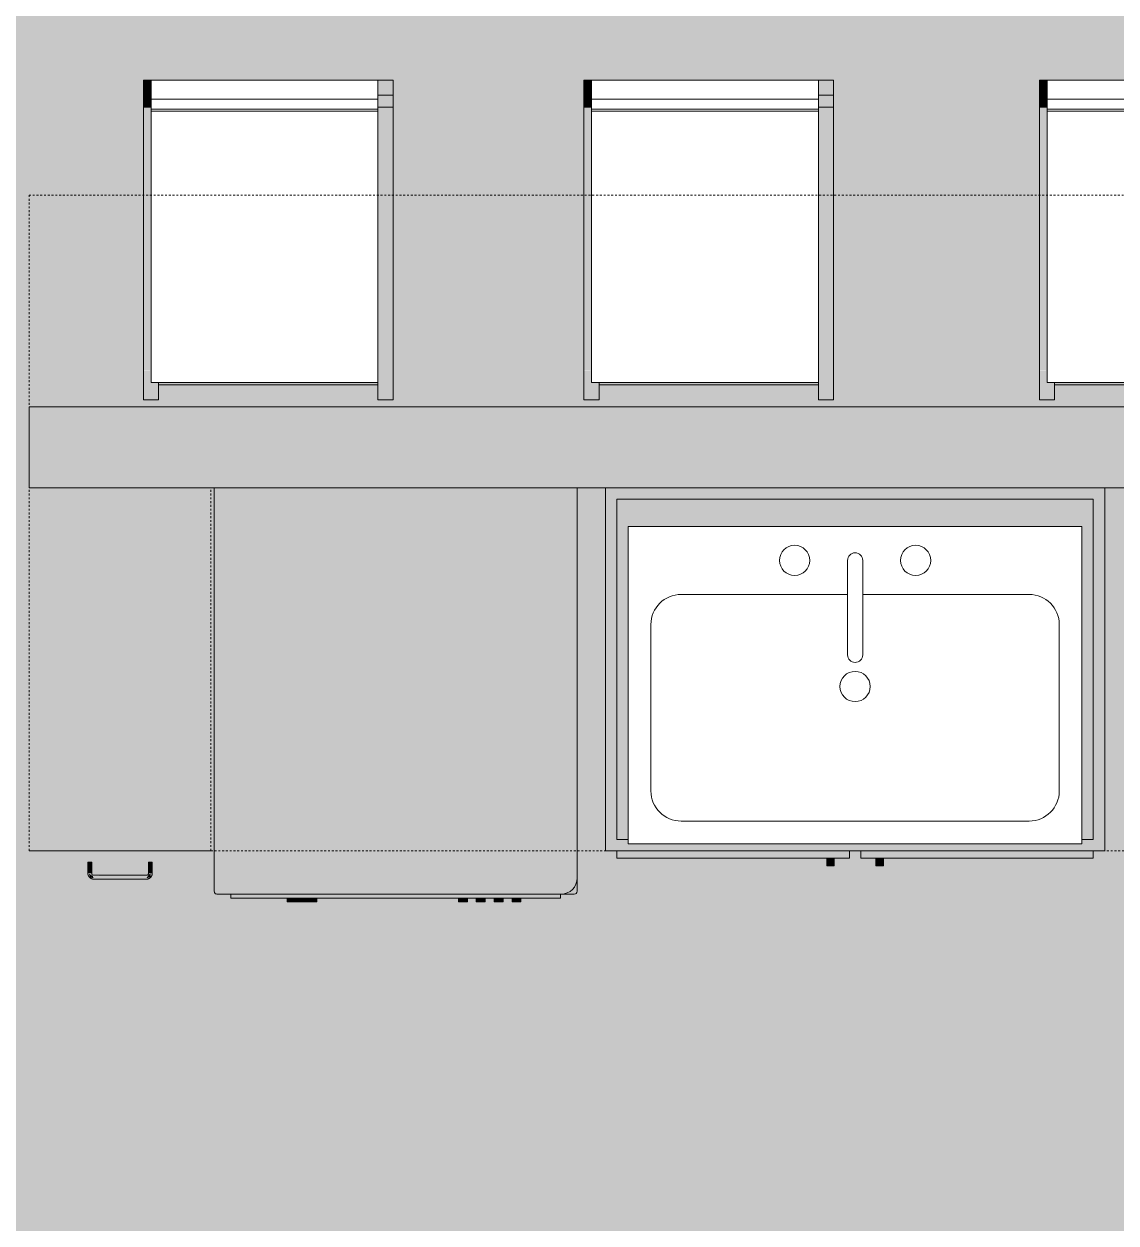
# Model space of a CAD drawing. Header units: inches. Extents: x -4218 to -1814, y 9706 to 12426.
# Drawn here: x -3028.3 to -2956.1, y 10527.8 to 10607.1 of the extents above; entities that cross this region are included whole.
import ezdxf

# ---------------------------------------------------------------- set-up
doc = ezdxf.new("R2010")
doc.units = ezdxf.units.IN
doc.header["$MEASUREMENT"] = 0
doc.linetypes.add('Dash', pattern=[0.25, 0.125, -0.125])
for name, color, linetype, lineweight in [('0-1', 7, 'Continuous', 5), ('0-2', 10, 'Continuous', 13), ('A-AREA-PATT-4', 41, 'Continuous', 9), ('A-WALL-1', 8, 'Continuous', 5), ('A-WALL-3', 10, 'Continuous', 13), ('I-FURN-1', 7, 'Continuous', 9), ('I-FURN-2', 9, 'Continuous', 9), ('P-SANR-FIXT-2', 7, 'Continuous', 9), ('Q-CASE', 31, 'Continuous', 9), ('Q-CASE-1', 9, 'Continuous', 9), ('Q-CASE-3', 7, 'Continuous', 9), ('Q-CASE-HDLN-1', 7, 'Dash', 9), ('Q-CASE-HDLN-2', 31, 'Continuous', 9), ('Q-SPCQ-1', 7, 'Continuous', 9), ('Q-SPCQ-2', 55, 'Continuous', 9)]:
    doc.layers.add(name, color=color, linetype=linetype, lineweight=lineweight)

# ---------------------------------------------------------------- blocks, each defined once
blk = doc.blocks.new('OD_CW_Countertop - OD_CW_Countertop-2487585-FLOOR PLAN - 2ND FLOOR')
at = {"layer": 'Q-CASE-HDLN-1'}
for p, q in [((109.338, 24), (0.738, 24)), ((0.738, 24), (0.738, -19.375)), ((0.738, -19.375), (97.088, -19.375))]:
    blk.add_line(p, q, dxfattribs=at)
blk = doc.blocks.new('Sink Kitchen-Single - 30_ x 21_-366345-FLOOR PLAN - 2ND FLOOR')
at = {"layer": 'P-SANR-FIXT-2'}
for p, q in [((15.618, 10.592), (-14.382, 10.592)), ((-14.382, 10.592), (-14.382, -10.408)), ((15.618, -10.408), (15.618, 10.592)), ((0.118, 8.342), (0.118, 2.092)), ((1.118, 8.342), (1.118, 2.092)), ((0.118, 6.092), (-10.882, 6.092)), ((12.118, 6.092), (1.118, 6.092)), ((-12.882, 4.092), (-12.882, -6.908)), ((14.118, -6.908), (14.118, 4.092)), ((-10.882, -8.908), (12.118, -8.908)), ((-14.382, -10.408), (15.618, -10.408))]:
    blk.add_line(p, q, dxfattribs=at)
for centre, radius, start, end in [((-3.382, 8.342), 1, 360, 180), ((0.618, 8.342), 0.5, 360, 180), ((4.618, 8.342), 1, 360, 180), ((-3.382, 8.342), 1, 180, 0), ((4.618, 8.342), 1, 180, 360), ((-10.882, 4.092), 2, 90, 180), ((12.118, 4.092), 2, 360, 90), ((0.618, 2.092), 0.5, 180, 0), ((0.618, 0), 1, 360, 180), ((0.618, 0), 1, 180, 0), ((-10.882, -6.908), 2, 180, 270), ((12.118, -6.908), 2, 270, 0)]:
    blk.add_arc(centre, radius, start, end, dxfattribs=at)
blk = doc.blocks.new('Dishwasher_15404 - 34_ counter-547918-FLOOR PLAN - 2ND FLOOR')
at = {"layer": 'Q-SPCQ-2'}
for points in [[(26.678, 0), (26.875, 0.197), (26.838, 23.206), (26.678, 23.533), (26.561, 23.686), (26.299, 23.873), (26.081, 23.963), (25.803, 24), (0, 24), (0, 0), (23.201, 0)], [(26.875, 22.928), (26.875, 23.803), (26.817, 23.942), (26.588, 24), (26.081, 23.963), (26.339, 23.856), (26.561, 23.686), (26.731, 23.464), (26.838, 23.206)], [(27.125, 1.093), (27.125, 22.907), (26.875, 22.907), (26.875, 1.093)], [(27.375, 19.693), (27.375, 20.284), (27.125, 20.284), (27.125, 19.693)], [(27.375, 18.512), (27.375, 19.103), (27.125, 19.103), (27.125, 18.512)], [(27.375, 17.331), (27.375, 17.922), (27.125, 17.922), (27.125, 17.331)], [(27.375, 16.15), (27.375, 16.741), (27.125, 16.741), (27.125, 16.15)], [(27.375, 5.808), (27.375, 6.793), (27.125, 6.759), (27.125, 5.808)], [(27.375, 4.824), (27.375, 5.808), (27.125, 5.808), (27.125, 4.824)]]:
    blk.add_hatch(color=256, dxfattribs=at).paths.add_polyline_path(points, flags=0)
at = {"layer": 'Q-SPCQ-1'}
for p, q in [((25.803, 24), (0, 24)), ((26.678, 24), (25.803, 24)), ((26.875, 22.928), (26.875, 23.803)), ((26.875, 0.197), (26.875, 22.928)), ((26.875, 22.907), (27.125, 22.907)), ((27.125, 22.907), (27.125, 1.093)), ((27.375, 20.284), (27.125, 20.284)), ((27.375, 20.284), (27.375, 19.693)), ((27.125, 19.693), (27.375, 19.693)), ((27.375, 19.103), (27.125, 19.103)), ((27.375, 19.103), (27.375, 18.512)), ((27.125, 18.512), (27.375, 18.512)), ((27.375, 17.922), (27.125, 17.922)), ((27.375, 17.922), (27.375, 17.331)), ((27.125, 17.331), (27.375, 17.331)), ((27.375, 16.741), (27.125, 16.741)), ((27.375, 16.741), (27.375, 16.15)), ((27.125, 16.15), (27.375, 16.15)), ((27.375, 6.793), (27.125, 6.793)), ((27.375, 6.793), (27.375, 5.808)), ((27.375, 5.808), (27.375, 4.824)), ((27.125, 4.824), (27.375, 4.824)), ((26.875, 1.093), (27.125, 1.093)), ((0, 0), (26.678, 0))]:
    blk.add_line(p, q, dxfattribs=at)
for centre, radius, start, end in [((25.803, 22.928), 1.072, 360, 90), ((26.678, 23.803), 0.197, 0, 90), ((26.678, 0.197), 0.197, 270, 360), ((26.678, 0.197), 0.197, 270, 345)]:
    blk.add_arc(centre, radius, start, end, dxfattribs=at)
blk = doc.blocks.new('Bar_Stool_6722_1_ - Bar_Stool_6722_1_-1229311-FLOOR PLAN - 2ND FLOOR')
at = {"layer": 'I-FURN-2'}
for points in [[(1, 19.223), (1, 21.133), (0, 21.133), (0, 19.214), (1, 19.214)], [(16.5, 19.692), (16.5, 21.133), (15.5, 21.133), (15.5, 19.986), (16, 19.986), (16, 19.214), (16.5, 19.238), (16.5, 19.621)], [(15.5, 20.057), (15.5, 20.135), (1, 20.135), (1, 19.986), (15.5, 19.986)], [(0.5, 18.077), (0.5, 19.214), (0, 19.214), (0, 17.718), (0.5, 17.718)], [(1, 18.709), (1, 19.214), (0.5, 19.214), (0.5, 17.718), (1, 17.718), (1, 18.437)], [(16.5, 18.709), (16.5, 19.214), (16, 19.214), (16, 17.718), (16.5, 17.718), (16.5, 18.648)], [(1, 17.718), (0, 17.718), (0, 1.78), (1, 1.78), (1, 17.634)], [(16.5, 1.78), (16.5, 17.718), (16, 17.718), (16, 1.78)], [(1, 1.78), (0, 1.78), (0, 0.985), (1, 0.985), (1, 1.73)], [(16.5, 1.251), (16.5, 1.78), (16, 1.78), (16, 0.985), (16.5, 0.985), (16.5, 1.241)], [(1, 0.46), (1, 0.985), (0, 0.985), (0, 0), (1, 0), (1, 0.303)], [(16.5, 0.46), (16.5, 0.985), (16, 0.985), (16, 0), (16.5, 0), (16.5, 0.313)]]:
    blk.add_hatch(color=256, dxfattribs=at).paths.add_polyline_path(points, flags=0)
at = {"layer": 'I-FURN-1'}
for p, q in [((0, 19.214), (0, 21.133)), ((1, 21.133), (0, 21.133)), ((1, 21.133), (1, 20.135)), ((15.5, 20.135), (15.5, 21.133)), ((16.5, 21.133), (15.5, 21.133)), ((16.5, 21.133), (16.5, 19.214)), ((1, 20.135), (15.5, 20.135)), ((1, 20.135), (1, 20.057)), ((1, 20.057), (1, 19.986)), ((16, 19.999), (1, 19.999)), ((1, 19.886), (1, 19.986)), ((1, 17.634), (1, 19.886)), ((15.5, 20.057), (15.5, 20.135)), ((15.5, 19.983), (15.5, 20.057)), ((16, 19.986), (16, 19.886)), ((16, 19.886), (16, 17.634)), ((0, 17.718), (0, 19.214)), ((16.5, 19.214), (16.5, 17.718)), ((0, 1.78), (0, 17.718)), ((1, 2.034), (1, 17.634)), ((16, 17.634), (16, 2.034)), ((16.5, 17.718), (16.5, 1.78)), ((1, 1.78), (0, 1.78)), ((0, 1.78), (0, 0.985)), ((1, 1.906), (1, 2.034)), ((16, 2.034), (1, 2.034)), ((1, 1.241), (1, 1.906)), ((16, 1.906), (1, 1.906)), ((16, 2.034), (16, 1.906)), ((16, 1.906), (16, 1.241)), ((16.5, 1.78), (16, 1.78)), ((16.5, 0.985), (16.5, 1.78)), ((1, 0.985), (0, 0.985)), ((0, 0.985), (0, 0)), ((1, 0), (1, 1.241)), ((1, 1.241), (16, 1.241)), ((16, 1.241), (16, 0)), ((16.5, 0.985), (16, 0.985)), ((16.5, 0), (16.5, 0.985)), ((0, 0), (1, 0)), ((16, 0), (16.5, 0)), ((1, 0), (16, 0))]:
    blk.add_line(p, q, dxfattribs=at)
blk = doc.blocks.new('Vanity Cabinet-Double Door - 33_-2164608-FLOOR PLAN - 2ND FLOOR')
at = {"layer": 'Q-CASE-1'}
for points in [[(-15.762, -24), (-15.012, -23.25), (-15.012, -0.75), (-15.762, 0), (-15.762, -23.25)], [(16.407, -0.75), (16.488, -0.75), (17.238, 0), (-15.762, 0), (-15.012, -0.75), (-0.476, -0.75)], [(17.238, -24), (17.238, 0), (16.488, -0.75), (16.488, -23.25)], [(15.738, -23.25), (16.488, -23.25), (16.488, -0.75), (-15.012, -0.75), (-15.012, -23.25), (-14.262, -23.25), (-14.262, -2.541), (15.738, -2.541), (15.738, -5.553)], [(16.488, -24), (17.238, -24), (16.488, -23.25), (15.738, -23.25), (15.738, -23.541), (-14.262, -23.541), (-14.262, -23.25), (-15.012, -23.25), (-15.762, -24), (16.407, -24)], [(-15.012, -24.5), (0.363, -24.5), (0.363, -24), (-15.012, -24)], [(-1.137, -25), (-0.637, -25), (-0.637, -24.5), (-1.137, -24.5)], [(16.407, -24.5), (16.488, -24.5), (16.488, -24), (1.113, -24), (1.113, -24.5), (15.738, -24.5)], [(2.613, -25), (2.613, -24.5), (2.113, -24.5), (2.113, -25)]]:
    blk.add_hatch(color=256, dxfattribs=at).paths.add_polyline_path(points, flags=0)
at = {"layer": 'Q-CASE-3'}
for p, q in [((-15.762, -24), (-15.762, 0)), ((-15.762, 0), (-15.762, -24)), ((17.238, 0), (17.238, -24)), ((17.238, -24), (17.238, 0)), ((-15.012, -0.75), (-15.012, -23.25)), ((16.488, -0.75), (-15.012, -0.75)), ((16.488, -23.25), (16.488, -0.75)), ((-15.012, -23.25), (-14.262, -23.25)), ((15.738, -23.25), (16.488, -23.25)), ((17.238, -24), (-15.762, -24)), ((-15.762, -24), (17.238, -24)), ((-15.012, -24), (-15.012, -24.5)), ((0.363, -24.5), (-15.012, -24.5)), ((-1.137, -25), (-1.137, -24.5)), ((-0.637, -24.5), (-0.637, -25)), ((0.363, -24.5), (0.363, -24)), ((1.113, -24), (1.113, -24.5)), ((16.488, -24.5), (1.113, -24.5)), ((2.113, -25), (2.113, -24.5)), ((2.613, -24.5), (2.613, -25)), ((16.488, -24.5), (16.488, -24)), ((-0.637, -25), (-1.137, -25)), ((2.613, -25), (2.113, -25))]:
    blk.add_line(p, q, dxfattribs=at)
blk = doc.blocks.new('Drawer_Base_Cabinet_3_drawer_12205 - 12_-2354592-FLOOR PLAN - 2ND FLOOR')
at = {"layer": 'Q-CASE'}
for points in [[(-1.295, -25.5), (-1.142, -25.5), (-1.174, -24.75), (-1.383, -24.75), (-1.351, -25.5), (-1.325, -25.5)], [(2.738, -25.5), (2.858, -25.5), (2.826, -24.75), (2.617, -24.75), (2.649, -25.5), (2.705, -25.5)], [(-1.012, -25.812), (-1.047, -25.687), (-1.325, -25.5), (-1.262, -25.768), (-1.181, -25.782)], [(-1.012, -25.875), (2.488, -25.838), (2.488, -25.625), (-1.012, -25.662), (-1.012, -25.871)], [(2.488, -25.812), (2.756, -25.75), (2.77, -25.5), (2.675, -25.535), (2.488, -25.782)]]:
    blk.add_hatch(color=256, dxfattribs=at).paths.add_polyline_path(points, flags=0)
at = {"layer": 'Q-CASE-HDLN-1'}
for p, q in [((6.738, 0), (-5.262, 0)), ((-5.262, -24), (-5.262, 0)), ((6.738, -24), (6.738, 0)), ((6.738, -24), (-5.262, -24))]:
    blk.add_line(p, q, dxfattribs=at)
at = {"layer": 'Q-CASE-HDLN-2'}
for p, q in [((-1.387, -24.75), (-1.387, -25.5)), ((-1.387, -24.75), (-1.383, -24.75)), ((-1.383, -24.75), (-1.387, -24.75)), ((-1.387, -24.75), (-1.387, -25.5)), ((-1.387, -24.75), (-1.383, -24.75)), ((-1.383, -24.75), (-1.387, -24.75)), ((-1.387, -24.75), (-1.387, -25.5)), ((-1.387, -24.75), (-1.137, -24.75)), ((-1.383, -24.75), (-1.387, -24.75)), ((-1.142, -24.75), (-1.137, -24.75)), ((-1.137, -24.75), (-1.142, -24.75)), ((-1.142, -24.75), (-1.137, -24.75)), ((-1.137, -24.75), (-1.142, -24.75)), ((-1.137, -24.75), (-1.142, -24.75)), ((-1.137, -25.5), (-1.137, -24.75)), ((-1.137, -25.5), (-1.137, -24.75)), ((-1.137, -25.5), (-1.137, -24.75)), ((2.613, -24.75), (2.613, -25.5)), ((2.617, -24.75), (2.613, -24.75)), ((2.613, -24.75), (2.617, -24.75)), ((2.613, -24.75), (2.613, -25.5)), ((2.617, -24.75), (2.613, -24.75)), ((2.613, -24.75), (2.617, -24.75)), ((2.613, -24.75), (2.613, -25.5)), ((2.617, -24.75), (2.613, -24.75)), ((2.613, -24.75), (2.863, -24.75)), ((2.863, -24.75), (2.858, -24.75)), ((2.858, -24.75), (2.863, -24.75)), ((2.863, -24.75), (2.858, -24.75)), ((2.858, -24.75), (2.863, -24.75)), ((2.863, -24.75), (2.858, -24.75)), ((2.863, -25.5), (2.863, -24.75)), ((2.863, -25.5), (2.863, -24.75)), ((2.863, -25.5), (2.863, -24.75)), ((2.488, -25.625), (-1.012, -25.625)), ((-1.012, -25.875), (2.488, -25.875))]:
    blk.add_line(p, q, dxfattribs=at)
at = {"layer": 'Q-CASE-HDLN-2', "flags": 128}
for points in [[(-1.387, -25.5), (-1.387, -25.515), (-1.386, -25.53), (-1.385, -25.545), (-1.383, -25.56), (-1.38, -25.575), (-1.377, -25.589), (-1.373, -25.604), (-1.368, -25.618), (-1.363, -25.632), (-1.358, -25.646), (-1.352, -25.66), (-1.345, -25.673), (-1.338, -25.686), (-1.33, -25.699), (-1.322, -25.712), (-1.313, -25.724), (-1.304, -25.736), (-1.294, -25.747), (-1.284, -25.758)], [(-1.387, -25.5), (-1.387, -25.515), (-1.386, -25.53), (-1.385, -25.545), (-1.383, -25.56), (-1.38, -25.575), (-1.377, -25.589), (-1.373, -25.604), (-1.368, -25.618), (-1.363, -25.632), (-1.358, -25.646), (-1.352, -25.66), (-1.345, -25.673), (-1.338, -25.686), (-1.33, -25.699), (-1.322, -25.712), (-1.313, -25.724), (-1.304, -25.736), (-1.294, -25.747), (-1.284, -25.758)], [(-1.387, -25.5), (-1.387, -25.515), (-1.386, -25.53), (-1.385, -25.545), (-1.383, -25.56), (-1.38, -25.575), (-1.377, -25.589), (-1.373, -25.604), (-1.368, -25.618), (-1.363, -25.632), (-1.358, -25.646), (-1.352, -25.66), (-1.345, -25.673), (-1.338, -25.686), (-1.33, -25.699), (-1.322, -25.712), (-1.313, -25.724), (-1.304, -25.736), (-1.294, -25.747), (-1.284, -25.758), (-1.274, -25.769), (-1.263, -25.779), (-1.251, -25.789), (-1.239, -25.798), (-1.227, -25.807), (-1.215, -25.816), (-1.202, -25.823), (-1.189, -25.831), (-1.176, -25.838), (-1.162, -25.844), (-1.148, -25.85), (-1.134, -25.855), (-1.12, -25.859), (-1.105, -25.863), (-1.091, -25.867), (-1.076, -25.87), (-1.061, -25.872), (-1.046, -25.873), (-1.031, -25.875), (-1.016, -25.875), (-1.012, -25.875)], [(-1.263, -25.779), (-1.251, -25.789), (-1.239, -25.798), (-1.227, -25.807), (-1.215, -25.816), (-1.202, -25.823), (-1.189, -25.831), (-1.176, -25.838), (-1.162, -25.844), (-1.148, -25.85), (-1.134, -25.855), (-1.12, -25.859), (-1.105, -25.863), (-1.091, -25.867), (-1.076, -25.87), (-1.061, -25.872), (-1.046, -25.873), (-1.031, -25.875), (-1.016, -25.875), (-1.012, -25.875)], [(-1.263, -25.779), (-1.251, -25.789), (-1.239, -25.798), (-1.227, -25.807), (-1.215, -25.816), (-1.202, -25.823), (-1.189, -25.831), (-1.176, -25.838), (-1.162, -25.844), (-1.148, -25.85), (-1.134, -25.855), (-1.12, -25.859), (-1.105, -25.863), (-1.091, -25.867), (-1.076, -25.87), (-1.061, -25.872), (-1.046, -25.873), (-1.031, -25.875), (-1.016, -25.875), (-1.012, -25.875)], [(-1.012, -25.625), (-1.017, -25.625), (-1.022, -25.625), (-1.027, -25.624), (-1.032, -25.623), (-1.037, -25.623), (-1.042, -25.621), (-1.047, -25.62), (-1.052, -25.619), (-1.056, -25.617), (-1.061, -25.615), (-1.066, -25.613), (-1.07, -25.611), (-1.074, -25.608), (-1.079, -25.606), (-1.083, -25.603), (-1.087, -25.6), (-1.091, -25.597), (-1.095, -25.594), (-1.098, -25.591), (-1.102, -25.587), (-1.105, -25.583), (-1.109, -25.58), (-1.112, -25.576), (-1.115, -25.572), (-1.117, -25.568), (-1.12, -25.563), (-1.123, -25.559), (-1.125, -25.554), (-1.127, -25.55), (-1.129, -25.545), (-1.131, -25.541), (-1.132, -25.536), (-1.133, -25.531), (-1.135, -25.526), (-1.135, -25.521), (-1.136, -25.516), (-1.137, -25.511), (-1.137, -25.506), (-1.137, -25.501), (-1.137, -25.5)], [(-1.012, -25.625), (-1.017, -25.625), (-1.022, -25.625), (-1.027, -25.624), (-1.032, -25.623), (-1.037, -25.623), (-1.042, -25.621), (-1.047, -25.62), (-1.052, -25.619), (-1.056, -25.617), (-1.061, -25.615), (-1.066, -25.613), (-1.07, -25.611), (-1.074, -25.608), (-1.079, -25.606), (-1.083, -25.603), (-1.087, -25.6), (-1.091, -25.597), (-1.095, -25.594), (-1.098, -25.591), (-1.102, -25.587), (-1.105, -25.583), (-1.109, -25.58), (-1.112, -25.576), (-1.115, -25.572), (-1.117, -25.568), (-1.12, -25.563), (-1.123, -25.559), (-1.125, -25.554), (-1.127, -25.55), (-1.129, -25.545), (-1.131, -25.541), (-1.132, -25.536), (-1.133, -25.531), (-1.135, -25.526), (-1.135, -25.521), (-1.136, -25.516), (-1.137, -25.511), (-1.137, -25.506), (-1.137, -25.501), (-1.137, -25.5)], [(-1.012, -25.625), (-1.017, -25.625), (-1.022, -25.625), (-1.027, -25.624), (-1.032, -25.623), (-1.037, -25.623), (-1.042, -25.621), (-1.047, -25.62), (-1.052, -25.619), (-1.056, -25.617), (-1.061, -25.615), (-1.066, -25.613), (-1.07, -25.611), (-1.074, -25.608), (-1.079, -25.606), (-1.083, -25.603), (-1.087, -25.6), (-1.091, -25.597), (-1.095, -25.594), (-1.098, -25.591), (-1.102, -25.587), (-1.105, -25.583), (-1.109, -25.58), (-1.112, -25.576), (-1.115, -25.572), (-1.117, -25.568), (-1.12, -25.563), (-1.123, -25.559), (-1.125, -25.554), (-1.127, -25.55), (-1.129, -25.545), (-1.131, -25.541), (-1.132, -25.536), (-1.133, -25.531), (-1.135, -25.526), (-1.135, -25.521), (-1.136, -25.516), (-1.137, -25.511), (-1.137, -25.506), (-1.137, -25.501), (-1.137, -25.5)], [(2.488, -25.875), (2.503, -25.875), (2.518, -25.874), (2.533, -25.872), (2.547, -25.87), (2.562, -25.868), (2.577, -25.864), (2.591, -25.86), (2.606, -25.856), (2.62, -25.851), (2.634, -25.845), (2.647, -25.839), (2.661, -25.833), (2.674, -25.825), (2.687, -25.818), (2.699, -25.81), (2.712, -25.801), (2.724, -25.792), (2.735, -25.782), (2.746, -25.772), (2.757, -25.761), (2.767, -25.75), (2.777, -25.739), (2.786, -25.727), (2.795, -25.715), (2.803, -25.703), (2.811, -25.69), (2.818, -25.677), (2.825, -25.663), (2.832, -25.65), (2.837, -25.636), (2.842, -25.622), (2.847, -25.608), (2.851, -25.593), (2.854, -25.578), (2.857, -25.564), (2.86, -25.549), (2.861, -25.534), (2.862, -25.519), (2.863, -25.504), (2.863, -25.5)], [(2.613, -25.5), (2.613, -25.505), (2.612, -25.51), (2.612, -25.515), (2.611, -25.52), (2.61, -25.525), (2.609, -25.53), (2.608, -25.535), (2.606, -25.539), (2.605, -25.544), (2.603, -25.549), (2.601, -25.553), (2.599, -25.558), (2.596, -25.562), (2.594, -25.566), (2.591, -25.571), (2.588, -25.575), (2.585, -25.579), (2.582, -25.582), (2.578, -25.586), (2.575, -25.59), (2.571, -25.593), (2.567, -25.596), (2.563, -25.599), (2.559, -25.602), (2.555, -25.605), (2.551, -25.608), (2.547, -25.61), (2.542, -25.613), (2.538, -25.615), (2.533, -25.617), (2.528, -25.618), (2.524, -25.62), (2.519, -25.621), (2.514, -25.622), (2.509, -25.623), (2.504, -25.624), (2.499, -25.624), (2.494, -25.625), (2.489, -25.625), (2.488, -25.625)], [(2.488, -25.875), (2.503, -25.875), (2.518, -25.874), (2.533, -25.872), (2.547, -25.87), (2.562, -25.868), (2.577, -25.864), (2.591, -25.86), (2.606, -25.856), (2.62, -25.851), (2.634, -25.845), (2.647, -25.839), (2.661, -25.833), (2.674, -25.825), (2.687, -25.818), (2.699, -25.81), (2.712, -25.801), (2.724, -25.792), (2.735, -25.782), (2.746, -25.772)], [(2.488, -25.875), (2.503, -25.875), (2.518, -25.874), (2.533, -25.872), (2.547, -25.87), (2.562, -25.868), (2.577, -25.864), (2.591, -25.86), (2.606, -25.856), (2.62, -25.851), (2.634, -25.845), (2.647, -25.839), (2.661, -25.833), (2.674, -25.825), (2.687, -25.818), (2.699, -25.81), (2.712, -25.801), (2.724, -25.792), (2.735, -25.782), (2.746, -25.772)], [(2.613, -25.5), (2.613, -25.505), (2.612, -25.51), (2.612, -25.515), (2.611, -25.52), (2.61, -25.525), (2.609, -25.53), (2.608, -25.535), (2.606, -25.539), (2.605, -25.544), (2.603, -25.549), (2.601, -25.553), (2.599, -25.558), (2.596, -25.562), (2.594, -25.566), (2.591, -25.571), (2.588, -25.575), (2.585, -25.579), (2.582, -25.582), (2.578, -25.586), (2.575, -25.59), (2.571, -25.593), (2.567, -25.596), (2.563, -25.599), (2.559, -25.602), (2.555, -25.605), (2.551, -25.608), (2.547, -25.61), (2.542, -25.613), (2.538, -25.615), (2.533, -25.617), (2.528, -25.618), (2.524, -25.62), (2.519, -25.621), (2.514, -25.622), (2.509, -25.623), (2.504, -25.624), (2.499, -25.624), (2.494, -25.625), (2.489, -25.625)], [(2.613, -25.5), (2.613, -25.505), (2.612, -25.51), (2.612, -25.515), (2.611, -25.52), (2.61, -25.525), (2.609, -25.53), (2.608, -25.535), (2.606, -25.539), (2.605, -25.544), (2.603, -25.549), (2.601, -25.553), (2.599, -25.558), (2.596, -25.562), (2.594, -25.566), (2.591, -25.571), (2.588, -25.575), (2.585, -25.579), (2.582, -25.582), (2.578, -25.586), (2.575, -25.59), (2.571, -25.593), (2.567, -25.596), (2.563, -25.599), (2.559, -25.602), (2.555, -25.605), (2.551, -25.608), (2.547, -25.61), (2.542, -25.613), (2.538, -25.615), (2.533, -25.617), (2.528, -25.618), (2.524, -25.62), (2.519, -25.621), (2.514, -25.622), (2.509, -25.623), (2.504, -25.624), (2.499, -25.624), (2.494, -25.625), (2.489, -25.625)], [(2.767, -25.75), (2.777, -25.739), (2.786, -25.727), (2.795, -25.715), (2.803, -25.703), (2.811, -25.69), (2.818, -25.677), (2.825, -25.663), (2.832, -25.65), (2.837, -25.636), (2.842, -25.622), (2.847, -25.608), (2.851, -25.593), (2.854, -25.578), (2.857, -25.564), (2.86, -25.549), (2.861, -25.534), (2.862, -25.519), (2.863, -25.504), (2.863, -25.5)], [(2.767, -25.75), (2.777, -25.739), (2.786, -25.727), (2.795, -25.715), (2.803, -25.703), (2.811, -25.69), (2.818, -25.677), (2.825, -25.663), (2.832, -25.65), (2.837, -25.636), (2.842, -25.622), (2.847, -25.608), (2.851, -25.593), (2.854, -25.578), (2.857, -25.564), (2.86, -25.549), (2.861, -25.534), (2.862, -25.519), (2.863, -25.504), (2.863, -25.5)]]:
    blk.add_lwpolyline(points, dxfattribs=at)
blk = doc.blocks.new('CTR - 1st Phase - Unit Layouts_rvt-1-FLOOR PLAN - 2ND FLOOR')
at = {"layer": 'A-WALL-1'}
h = blk.add_hatch(color=256, dxfattribs=at)
h.paths.add_polyline_path([(-2957.654, 10576.414), (-2931.574, 10576.414), (-2931.574, 10581.789), (-3027.924, 10581.789), (-3027.924, 10576.414), (-2974.538, 10576.414)], flags=0)
h.paths.add_polyline_path([(-2933.823, 10576.789), (-2933.823, 10577.278), (-2932.324, 10577.278), (-2932.324, 10576.789), (-2933.324, 10576.789)], flags=0)
at = {"layer": 'A-WALL-3'}
for p, q in [((-3027.924, 10581.789), (-2931.574, 10581.789)), ((-3027.924, 10581.789), (-3027.924, 10576.414)), ((-2931.574, 10576.414), (-3027.924, 10576.414))]:
    blk.add_line(p, q, dxfattribs=at)
at = {"layer": '0-2'}
for name, p, rotation in [('Bar_Stool_6722_1_ - Bar_Stool_6722_1_-1229311-FLOOR PLAN - 2ND FLOOR', (-3003.875, 10603.379), 180), ('Bar_Stool_6722_1_ - Bar_Stool_6722_1_-1229311-FLOOR PLAN - 2ND FLOOR', (-2974.754, 10603.379), 180), ('Bar_Stool_6722_1_ - Bar_Stool_6722_1_-1229311-FLOOR PLAN - 2ND FLOOR', (-2944.633, 10603.379), 180), ('Dishwasher_15404 - 34_ counter-547918-FLOOR PLAN - 2ND FLOOR', (-3015.699, 10576.414), 269.9999999999772)]:
    blk.add_blockref(name, p, dxfattribs=dict(at, rotation=rotation))
for name, p in [('OD_CW_Countertop - OD_CW_Countertop-2487585-FLOOR PLAN - 2ND FLOOR', (-3028.661, 10571.789)), ('Drawer_Base_Cabinet_3_drawer_12205 - 12_-2354592-FLOOR PLAN - 2ND FLOOR', (-3022.661, 10576.414)), ('Vanity Cabinet-Double Door - 33_-2164608-FLOOR PLAN - 2ND FLOOR', (-2974.061, 10576.414)), ('Sink Kitchen-Single - 30_ x 21_-366345-FLOOR PLAN - 2ND FLOOR', (-2973.941, 10563.281))]:
    blk.add_blockref(name, p, dxfattribs=at)

msp = doc.modelspace()

# ---------------------------------------------------------------- hatches: boundary and pattern name
at = {"layer": 'A-AREA-PATT-4'}
h = msp.add_hatch(color=256, dxfattribs=at)
h.paths.add_polyline_path([(-3029.42374, 10476.7894), (-3031.17374, 10476.7894), (-3031.17374, 10512.7894), (-3029.42374, 10512.7894), (-3029.42374, 10477.76979)], flags=0)
h.paths.add_polyline_path([(-2991.42128, 10458.7894), (-2963.07374, 10458.7894), (-2963.07374, 10471.0394), (-2949.57374, 10471.0394), (-2949.57374, 10458.7894), (-2947.57374, 10458.7894), (-2947.57374, 10471.0394), (-2934.07374, 10471.0394), (-2934.07374, 10458.7894), (-2919.32374, 10458.7894), (-2919.32374, 10473.5394), (-2931.57374, 10473.5394), (-2931.57374, 10484.0394), (-2919.32374, 10484.0394), (-2919.32374, 10485.5394), (-2931.57374, 10485.5394), (-2931.57374, 10496.0394), (-2919.32374, 10496.0394), (-2919.32374, 10496.90751), (-2919.69874, 10496.90751), (-2919.69874, 10496.7894), (-2943.69874, 10496.7894), (-2943.69874, 10526.7894), (-2919.32374, 10526.7894), (-2919.32374, 10527.5394), (-2931.57374, 10527.5394), (-2931.57374, 10529.7894), (-2943.32374, 10529.7894), (-2943.32374, 10529.2894), (-2943.86681, 10529.2894), (-2943.91606, 10529.50578), (-2943.98911, 10529.67162), (-2944.02672, 10529.95391), (-2944.07374, 10530.0394), (-2944.07374, 10537.91866), (-2944.82374, 10537.95101), (-2944.82374, 10537.9769), (-2945.09161, 10538.0394), (-2945.16213, 10538.2894), (-2945.19874, 10538.2894), (-2945.16213, 10541.7894), (-2945.13624, 10541.7894), (-2945.04374, 10542.06262), (-2944.82374, 10542.12778), (-2944.82374, 10542.16014), (-2944.07374, 10542.16014), (-2944.07374, 10550.1644), (-2943.9999, 10550.34367), (-2943.96243, 10550.61943), (-2943.87928, 10550.80344), (-2943.86681, 10550.9144), (-2943.32374, 10550.9144), (-2943.32374, 10550.2894), (-2931.57374, 10550.2894), (-2931.57374, 10562.0394), (-2919.32374, 10562.0394), (-2919.32374, 10563.5394), (-2931.57374, 10563.5394), (-2931.57374, 10574.0394), (-2919.32374, 10574.0394), (-2919.32374, 10575.5394), (-2931.57374, 10575.5394), (-2931.57374, 10576.4144), (-2956.82374, 10576.4144), (-2956.82374, 10552.4144), (-2957.57374, 10552.4144), (-2957.57374, 10551.9144), (-2971.44874, 10551.9144), (-2971.44874, 10551.4144), (-2971.94874, 10551.4144), (-2971.94874, 10551.9144), (-2972.94874, 10551.9144), (-2972.94874, 10552.4144), (-2973.69874, 10552.4144), (-2973.69874, 10551.9144), (-2974.69874, 10551.9144), (-2974.69874, 10551.4144), (-2975.19874, 10551.4144), (-2975.19874, 10551.9144), (-2989.07374, 10551.9144), (-2989.07374, 10552.4144), (-2989.82374, 10552.4144), (-2989.82374, 10576.4144), (-2991.69874, 10576.4144), (-2991.72079, 10549.683), (-2991.75639, 10549.59705), (-2991.89559, 10549.5394), (-2992.79167, 10549.51831), (-2992.79167, 10549.2894), (-2995.41484, 10549.2894), (-2995.41484, 10549.0394), (-2996.00539, 10549.0394), (-2996.00539, 10549.2894), (-2996.59595, 10549.2894), (-2996.59595, 10549.0394), (-2997.1865, 10549.0394), (-2997.1865, 10549.2894), (-2997.77705, 10549.2894), (-2997.77705, 10549.0394), (-2998.3676, 10549.0394), (-2998.3676, 10549.2894), (-2998.95815, 10549.2894), (-2998.95815, 10549.0394), (-2999.5487, 10549.0394), (-2999.5487, 10549.2894), (-3008.90619, 10549.2894), (-3008.93973, 10549.0394), (-3010.87469, 10549.0394), (-3010.87469, 10549.2894), (-3014.60579, 10549.2894), (-3014.60579, 10549.5394), (-3015.55283, 10549.5461), (-3015.69874, 10549.73625), (-3015.69874, 10576.4144), (-3027.92374, 10576.4144), (-3027.92374, 10581.7894), (-2931.57374, 10581.7894), (-2931.57374, 10586.0394), (-2919.32374, 10586.0394), (-2919.32374, 10698.50269), (-2935.44874, 10698.50269), (-2935.44874, 10716.50269), (-2931.44874, 10716.50269), (-2931.44874, 10752.50269), (-2935.44874, 10752.50269), (-2935.44874, 10770.50269), (-2919.32374, 10770.50269), (-2919.32374, 10842.5144), (-3069.92374, 10842.5144), (-3069.92374, 10656.3394), (-3074.67374, 10656.3394), (-3074.67374, 10842.5144), (-3094.22754, 10842.5144), (-3094.22754, 10814.9894), (-3092.92374, 10814.9894), (-3092.92374, 10810.2394), (-3100.36124, 10810.2394), (-3100.36124, 10814.9894), (-3098.97754, 10814.9894), (-3098.97754, 10842.5144), (-3103.98624, 10842.5144), (-3103.98624, 10820.2019), (-3131.86124, 10820.2019), (-3131.86124, 10842.5144), (-3132.37374, 10842.5144), (-3132.37374, 10814.9894), (-3130.36124, 10814.9894), (-3130.36124, 10810.2394), (-3137.12374, 10810.2394), (-3137.12374, 10842.5144), (-3201.32374, 10842.5144), (-3201.32374, 10588.5894), (-3173.57374, 10588.5894), (-3173.57374, 10583.8394), (-3201.32374, 10583.8394), (-3201.32374, 10526.23671), (-3193.59752, 10526.23671), (-3192.6331, 10526.10974), (-3191.7344, 10525.73749), (-3190.96268, 10525.14532), (-3190.37051, 10524.3736), (-3189.99826, 10523.47491), (-3189.87129, 10522.43418), (-3189.87129, 10521.12215), (-3186.84752, 10521.46987), (-3185.84752, 10522.66162), (-3184.84752, 10523.22839), (-3183.84752, 10523.49633), (-3182.84371, 10523.67333), (-3181.84752, 10523.76049), (-3179.85513, 10523.58618), (-3177.84752, 10523.04824), (-3175.84752, 10522.3203), (-3173.84752, 10521.38768), (-3171.84752, 10520.00025), (-3170.84752, 10519.00025), (-3170.34752, 10518.13423), (-3169.84752, 10516.76049), (-3169.84752, 10515.76049), (-3170.34752, 10514.38675), (-3170.84752, 10513.52072), (-3171.84752, 10512.52072), (-3173.84752, 10511.13329), (-3175.84752, 10510.20068), (-3178.18785, 10509.38155), (-3179.85513, 10508.9348), (-3181.84752, 10508.76049), (-3183.33799, 10508.9348), (-3183.84752, 10509.02464), (-3184.84752, 10509.29259), (-3185.84752, 10509.85935), (-3186.84752, 10511.05111), (-3189.87129, 10511.39883), (-3189.87129, 10510.01049), (-3189.99826, 10509.04607), (-3190.37051, 10508.14738), (-3190.96268, 10507.37565), (-3191.7344, 10506.78349), (-3192.6331, 10506.41123), (-3193.59752, 10506.28427), (-3201.32374, 10506.28427), (-3201.32374, 10458.7894), (-3178.81285, 10458.7894), (-3178.81285, 10494.7894), (-3174.06285, 10494.7894), (-3174.06285, 10458.7894), (-3138.06285, 10458.7894), (-3138.06285, 10512.4394), (-3133.31285, 10512.4394), (-3133.31285, 10499.5394), (-3123.54329, 10499.5394), (-3123.54329, 10494.7894), (-3133.31285, 10494.7894), (-3133.31285, 10458.7894), (-3092.12374, 10458.7894), (-3092.12374, 10476.7894), (-3082.52374, 10476.7894), (-3082.52374, 10494.7894), (-3087.54329, 10494.7894), (-3087.54329, 10499.5394), (-3077.77374, 10499.5394), (-3077.77374, 10476.7894), (-3065.42374, 10476.7894), (-3065.42374, 10474.8519), (-3064.79874, 10474.8519), (-3064.79874, 10472.7894), (-3030.04874, 10472.7894), (-3030.04874, 10474.8519), (-3029.42374, 10474.8519), (-3029.42374, 10476.7894), (-3018.14874, 10476.7894), (-3018.14874, 10458.7894), (-3004.57374, 10458.7894)], flags=0)
h.paths.add_polyline_path([(-3093.04329, 10459.83746), (-3118.04329, 10459.83746), (-3118.04329, 10485.83746), (-3093.04329, 10485.83746), (-3093.04329, 10466.33746)], flags=0)
h.paths.add_polyline_path([(-2991.42128, 10460.7894), (-3004.57374, 10460.7894), (-3004.57374, 10490.7894), (-2968.82374, 10490.7894), (-2968.82374, 10460.7894)], flags=0)
h.paths.add_polyline_path([(-2951.31218, 10471.7894), (-2951.31218, 10473.28865), (-2950.82374, 10473.28865), (-2950.82374, 10471.7894)], flags=0)
h.paths.add_polyline_path([(-2946.32374, 10471.7894), (-2946.32374, 10473.28865), (-2945.83529, 10473.28865), (-2945.83529, 10471.7894)], flags=0)
h.paths.add_polyline_path([(-2933.32419, 10482.30095), (-2933.82299, 10482.30095), (-2933.82299, 10482.7894), (-2932.32374, 10482.7894), (-2932.32374, 10482.30095)], flags=0)
h.paths.add_polyline_path([(-2947.69448, 10483.5394), (-2947.66213, 10484.2894), (-2947.63624, 10484.32403), (-2947.82374, 10484.4769), (-2947.82374, 10484.4144), (-2951.32374, 10484.45101), (-2951.35837, 10484.4769), (-2951.51124, 10484.2894), (-2951.453, 10484.2894), (-2951.48535, 10483.5394), (-2951.69448, 10483.5394), (-2951.66213, 10484.2894), (-2951.63624, 10484.2894), (-2951.5889, 10484.55456), (-2951.32374, 10484.62778), (-2951.32374, 10484.6644), (-2947.82374, 10484.62778), (-2947.82374, 10484.6019), (-2947.55586, 10484.5394), (-2947.48535, 10484.2894), (-2947.453, 10484.2894), (-2947.48535, 10483.5394), (-2947.68199, 10483.5394)], flags=0)
h.paths.add_polyline_path([(-2932.32374, 10486.7894), (-2933.82299, 10486.7894), (-2933.82299, 10487.27784), (-2932.32374, 10487.27784)], flags=0)
h.paths.add_polyline_path([(-3198.62374, 10490.0394), (-3198.62374, 10494.7894), (-3196.81285, 10494.7894), (-3196.81285, 10490.0394)], flags=0)
h.paths.add_polyline_path([(-3170.81285, 10496.48732), (-3175.81285, 10496.48732), (-3175.84752, 10496.73732), (-3199.81285, 10496.75862), (-3199.81285, 10497.98732), (-3175.81285, 10497.98732), (-3175.81285, 10498.23732), (-3174.57887, 10498.23732), (-3174.57887, 10498.4144), (-3173.07887, 10498.4144), (-3173.07887, 10498.23732), (-3157.81285, 10498.23732), (-3157.81285, 10497.98732), (-3154.81285, 10497.96602), (-3154.81285, 10496.73732), (-3157.81285, 10496.73732), (-3157.81285, 10496.48732), (-3169.19872, 10496.48732)], flags=0)
h.paths.add_polyline_path([(-3156.31285, 10498.0888), (-3156.31285, 10498.4144), (-3154.81285, 10498.4144), (-3154.81285, 10498.0888)], flags=0)
h.paths.add_polyline_path([(-2944.82374, 10538.07175), (-2944.82374, 10538.16014), (-2944.07374, 10538.18607), (-2944.07374, 10541.91866), (-2944.82374, 10541.95101), (-2944.853, 10542.00578), (-2944.98535, 10541.7894), (-2944.94874, 10541.7894), (-2944.99131, 10538.2894), (-2945.04112, 10538.261), (-2944.85704, 10538.10075)], flags=0)
h.paths.add_polyline_path([(-2919.32374, 10544.0394), (-2919.32374, 10545.5394), (-2921.32374, 10545.5394), (-2921.32374, 10544.0394), (-2919.69874, 10544.0394)], flags=0)
h.paths.add_polyline_path([(-3138.06285, 10544.4394), (-3138.06285, 10583.8394), (-3139.57374, 10583.8394), (-3139.57374, 10588.5894), (-3138.06285, 10588.5894), (-3138.06285, 10617.3394), (-3128.93624, 10617.3394), (-3128.93624, 10618.0894), (-3126.43624, 10618.0894), (-3126.43624, 10617.3394), (-3126.18624, 10617.3394), (-3126.18624, 10613.9644), (-3106.18624, 10613.9644), (-3106.18624, 10615.3394), (-3084.18624, 10615.3394), (-3084.18624, 10617.3394), (-3083.93624, 10617.3394), (-3083.93624, 10618.0894), (-3081.43624, 10618.0894), (-3081.43624, 10617.3394), (-3074.67374, 10617.3394), (-3074.67374, 10620.3394), (-3069.92374, 10620.3394), (-3069.92374, 10555.0894), (-3081.43624, 10555.0894), (-3081.43624, 10554.3394), (-3083.93624, 10554.3394), (-3083.93624, 10555.0894), (-3084.18624, 10555.0894), (-3084.18624, 10557.0894), (-3106.18624, 10557.0894), (-3106.18624, 10558.4644), (-3126.18624, 10558.4644), (-3126.18624, 10555.0894), (-3126.43624, 10555.0894), (-3126.43624, 10554.3394), (-3128.93624, 10554.3394), (-3128.93624, 10555.0894), (-3133.31285, 10555.0894), (-3133.31285, 10544.4394), (-3137.43785, 10544.4394)], flags=0)
h.paths.add_polyline_path([(-3195.94874, 10549.99688), (-3196.59578, 10550.08206), (-3197.19874, 10550.33181), (-3197.73528, 10550.75357), (-3198.1138, 10551.24688), (-3198.36355, 10551.84983), (-3198.44874, 10552.49688), (-3198.44874, 10567.18192), (-3198.36355, 10567.82896), (-3198.1138, 10568.43192), (-3197.7165, 10568.94968), (-3197.19874, 10569.34698), (-3196.59578, 10569.59673), (-3195.94874, 10569.68192), (-3184.44677, 10569.68192), (-3183.58727, 10569.56876), (-3182.78634, 10569.237), (-3182.09856, 10568.70926), (-3181.57081, 10568.02148), (-3181.23397, 10567.18192), (-3181.1259, 10566.36105), (-3181.1259, 10553.49688), (-3181.28415, 10552.49688), (-3181.59481, 10551.74688), (-3182.15103, 10551.022), (-3182.8759, 10550.46579), (-3183.72004, 10550.11614), (-3184.6259, 10549.99688), (-3194.02478, 10549.99688)], flags=0)
h.paths.add_polyline_path([(-3020.52385, 10550.5394), (-3023.67374, 10550.57601), (-3023.67374, 10550.6019), (-3023.94696, 10550.6944), (-3024.01213, 10550.9144), (-3024.04448, 10550.9144), (-3024.01213, 10551.6644), (-3023.803, 10551.6644), (-3023.83535, 10550.9144), (-3023.89012, 10550.88513), (-3023.67374, 10550.75357), (-3023.67374, 10550.7894), (-3020.17374, 10550.75278), (-3020.14534, 10550.69701), (-3020.01213, 10550.9144), (-3020.04448, 10550.9144), (-3020.01213, 10551.6644), (-3019.803, 10551.6644), (-3019.83535, 10550.9144), (-3019.86124, 10550.9144), (-3019.92374, 10550.64652), (-3020.17374, 10550.57601), (-3020.17374, 10550.5394), (-3020.23021, 10550.5394)], flags=0)
h.paths.add_polyline_path([(-3104.18624, 10558.4644), (-3084.18624, 10558.4644), (-3084.18624, 10559.8394), (-3083.93624, 10559.8394), (-3083.93624, 10560.5894), (-3081.43624, 10560.5894), (-3081.43624, 10559.8394), (-3074.67374, 10559.8394), (-3074.67374, 10583.8394), (-3133.31285, 10583.8394), (-3133.31285, 10559.8394), (-3128.93624, 10559.8394), (-3128.93624, 10560.5894), (-3126.43624, 10560.5894), (-3126.43624, 10559.8394), (-3104.18624, 10559.8394)], flags=0)
h.paths.add_polyline_path([(-2933.82299, 10572.30095), (-2933.82299, 10572.7894), (-2932.32374, 10572.7894), (-2932.32374, 10572.30095), (-2933.32419, 10572.30095)], flags=0)
h.paths.add_polyline_path([(-3020.37519, 10582.24597), (-3020.37519, 10603.37888), (-3003.87519, 10603.37888), (-3003.87519, 10582.24597), (-3004.87519, 10582.24597), (-3004.87519, 10583.24347), (-3019.37519, 10583.24347), (-3019.37519, 10582.24597), (-3019.87519, 10582.24597)], flags=0)
h.paths.add_polyline_path([(-2990.75387, 10582.24597), (-2991.25387, 10582.24597), (-2991.25387, 10603.37888), (-2974.75387, 10603.37888), (-2974.75387, 10582.24597), (-2975.75387, 10582.24597), (-2975.75387, 10583.24347), (-2990.25387, 10583.24347), (-2990.25387, 10582.24597)], flags=0)
h.paths.add_polyline_path([(-2960.13256, 10582.24597), (-2961.13256, 10582.24597), (-2961.13256, 10603.37888), (-2944.63256, 10603.37888), (-2944.63256, 10582.24597), (-2945.63256, 10582.24597), (-2945.63256, 10583.24347), (-2960.13256, 10583.24347)], flags=0)
h.paths.add_polyline_path([(-3092.72303, 10588.5894), (-3074.67374, 10588.5894), (-3074.67374, 10612.5894), (-3081.43624, 10612.5894), (-3081.43624, 10611.8394), (-3083.93624, 10611.8394), (-3083.93624, 10612.5894), (-3084.18624, 10612.5894), (-3084.18624, 10613.9644), (-3104.18624, 10613.9644), (-3104.18624, 10612.5894), (-3126.43624, 10612.5894), (-3126.43624, 10611.8394), (-3128.93624, 10611.8394), (-3128.93624, 10612.5894), (-3133.31285, 10612.5894), (-3133.31285, 10588.5894), (-3124.08661, 10588.5894)], flags=0)
h.paths.add_polyline_path([(-2980.39874, 10643.99243), (-2980.39874, 10678.99243), (-2974.39874, 10678.99243), (-2974.39874, 10679.99243), (-2938.39874, 10679.99243), (-2938.39874, 10678.99243), (-2932.39874, 10678.99243), (-2932.39874, 10643.99243), (-2973.7271, 10643.99243)], flags=0)
h.paths.add_polyline_path([(-3194.02478, 10685.53256), (-3199.38624, 10685.53256), (-3199.38624, 10703.53256), (-3181.38624, 10703.53256), (-3181.38624, 10685.53256)], flags=0)
h.paths.add_polyline_path([(-2988.85221, 10688.99243), (-3019.72374, 10688.99243), (-3019.72374, 10772.99243), (-2984.72374, 10772.99243), (-2984.72374, 10766.99243), (-2983.72374, 10766.99243), (-2983.72374, 10694.99243), (-2984.72374, 10694.99243), (-2984.72374, 10688.99243)], flags=0)
h.paths.add_polyline_path([(-3199.88624, 10705.4644), (-3199.88624, 10783.4644), (-3119.88624, 10783.4644), (-3119.88624, 10705.4644), (-3199.38624, 10705.4644)], flags=0)
h.paths.add_polyline_path([(-2974.39874, 10781.99243), (-2974.39874, 10782.99243), (-2980.39874, 10782.99243), (-2980.39874, 10817.99243), (-2932.39874, 10817.99243), (-2932.39874, 10782.99243), (-2938.39874, 10782.99243), (-2938.39874, 10781.99243), (-2946.15045, 10781.99243)], flags=0)
h.paths.add_polyline_path([(-3199.38624, 10787.4644), (-3199.38624, 10805.4644), (-3181.38624, 10805.4644), (-3181.38624, 10787.4644), (-3194.02478, 10787.4644)], flags=0)

# ---------------------------------------------------------------- block references
at = {"layer": '0-1'}
msp.add_blockref('CTR - 1st Phase - Unit Layouts_rvt-1-FLOOR PLAN - 2ND FLOOR', (0, 0), dxfattribs=at)

doc.saveas('drawing.dxf')
